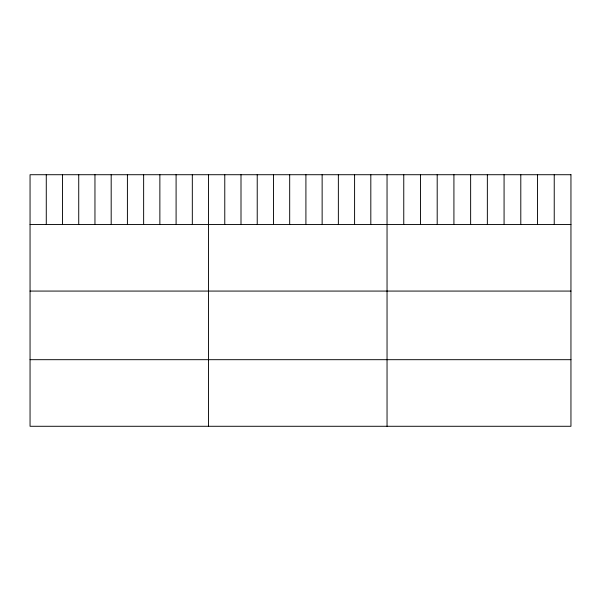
<?xml version="1.0" encoding="UTF-8"?>
<svg xmlns="http://www.w3.org/2000/svg" width="601" height="601" viewBox="0 0 601 601"><rect width="100%" height="100%" fill="white"/><g stroke="black" fill="none" stroke-linecap="round" stroke-linejoin="round"><path stroke-width="0.9" d="M30.05 224.481L570.95 224.481M30.05 291.072L570.95 291.072M30.05 359.683L570.95 359.683M554.235 174.718L554.235 224.481M537.512 174.718L537.512 224.481M520.797 174.718L520.797 224.481M504.074 174.718L504.074 224.481M487.358 174.718L487.358 224.481M470.636 174.718L470.636 224.481M453.92 174.718L453.92 224.481M437.197 174.718L437.197 224.481M420.482 174.718L420.482 224.481M403.759 174.718L403.759 224.481M387.044 174.718L387.044 426.282M370.817 174.718L370.817 224.481M354.59 174.718L354.59 224.481M338.363 174.718L338.363 224.481M322.136 174.718L322.136 224.481M305.909 174.718L305.909 224.481M289.682 174.718L289.682 224.481M273.455 174.718L273.455 224.481M257.228 174.718L257.228 224.481M241.001 174.718L241.001 224.481M224.774 174.718L224.774 224.481M208.547 174.718L208.547 426.282M192.32 174.718L192.32 224.481M176.093 174.718L176.093 224.481M159.866 174.718L159.866 224.481M143.639 174.718L143.639 224.481M127.412 174.718L127.412 224.481M111.185 174.718L111.185 224.481M94.958 174.718L94.958 224.481M78.731 174.718L78.731 224.481M62.504 174.718L62.504 224.481M46.277 174.718L46.277 224.481M570.95 174.718L30.05 174.718L30.05 426.282L570.95 426.282L570.95 174.718"/></g></svg>
